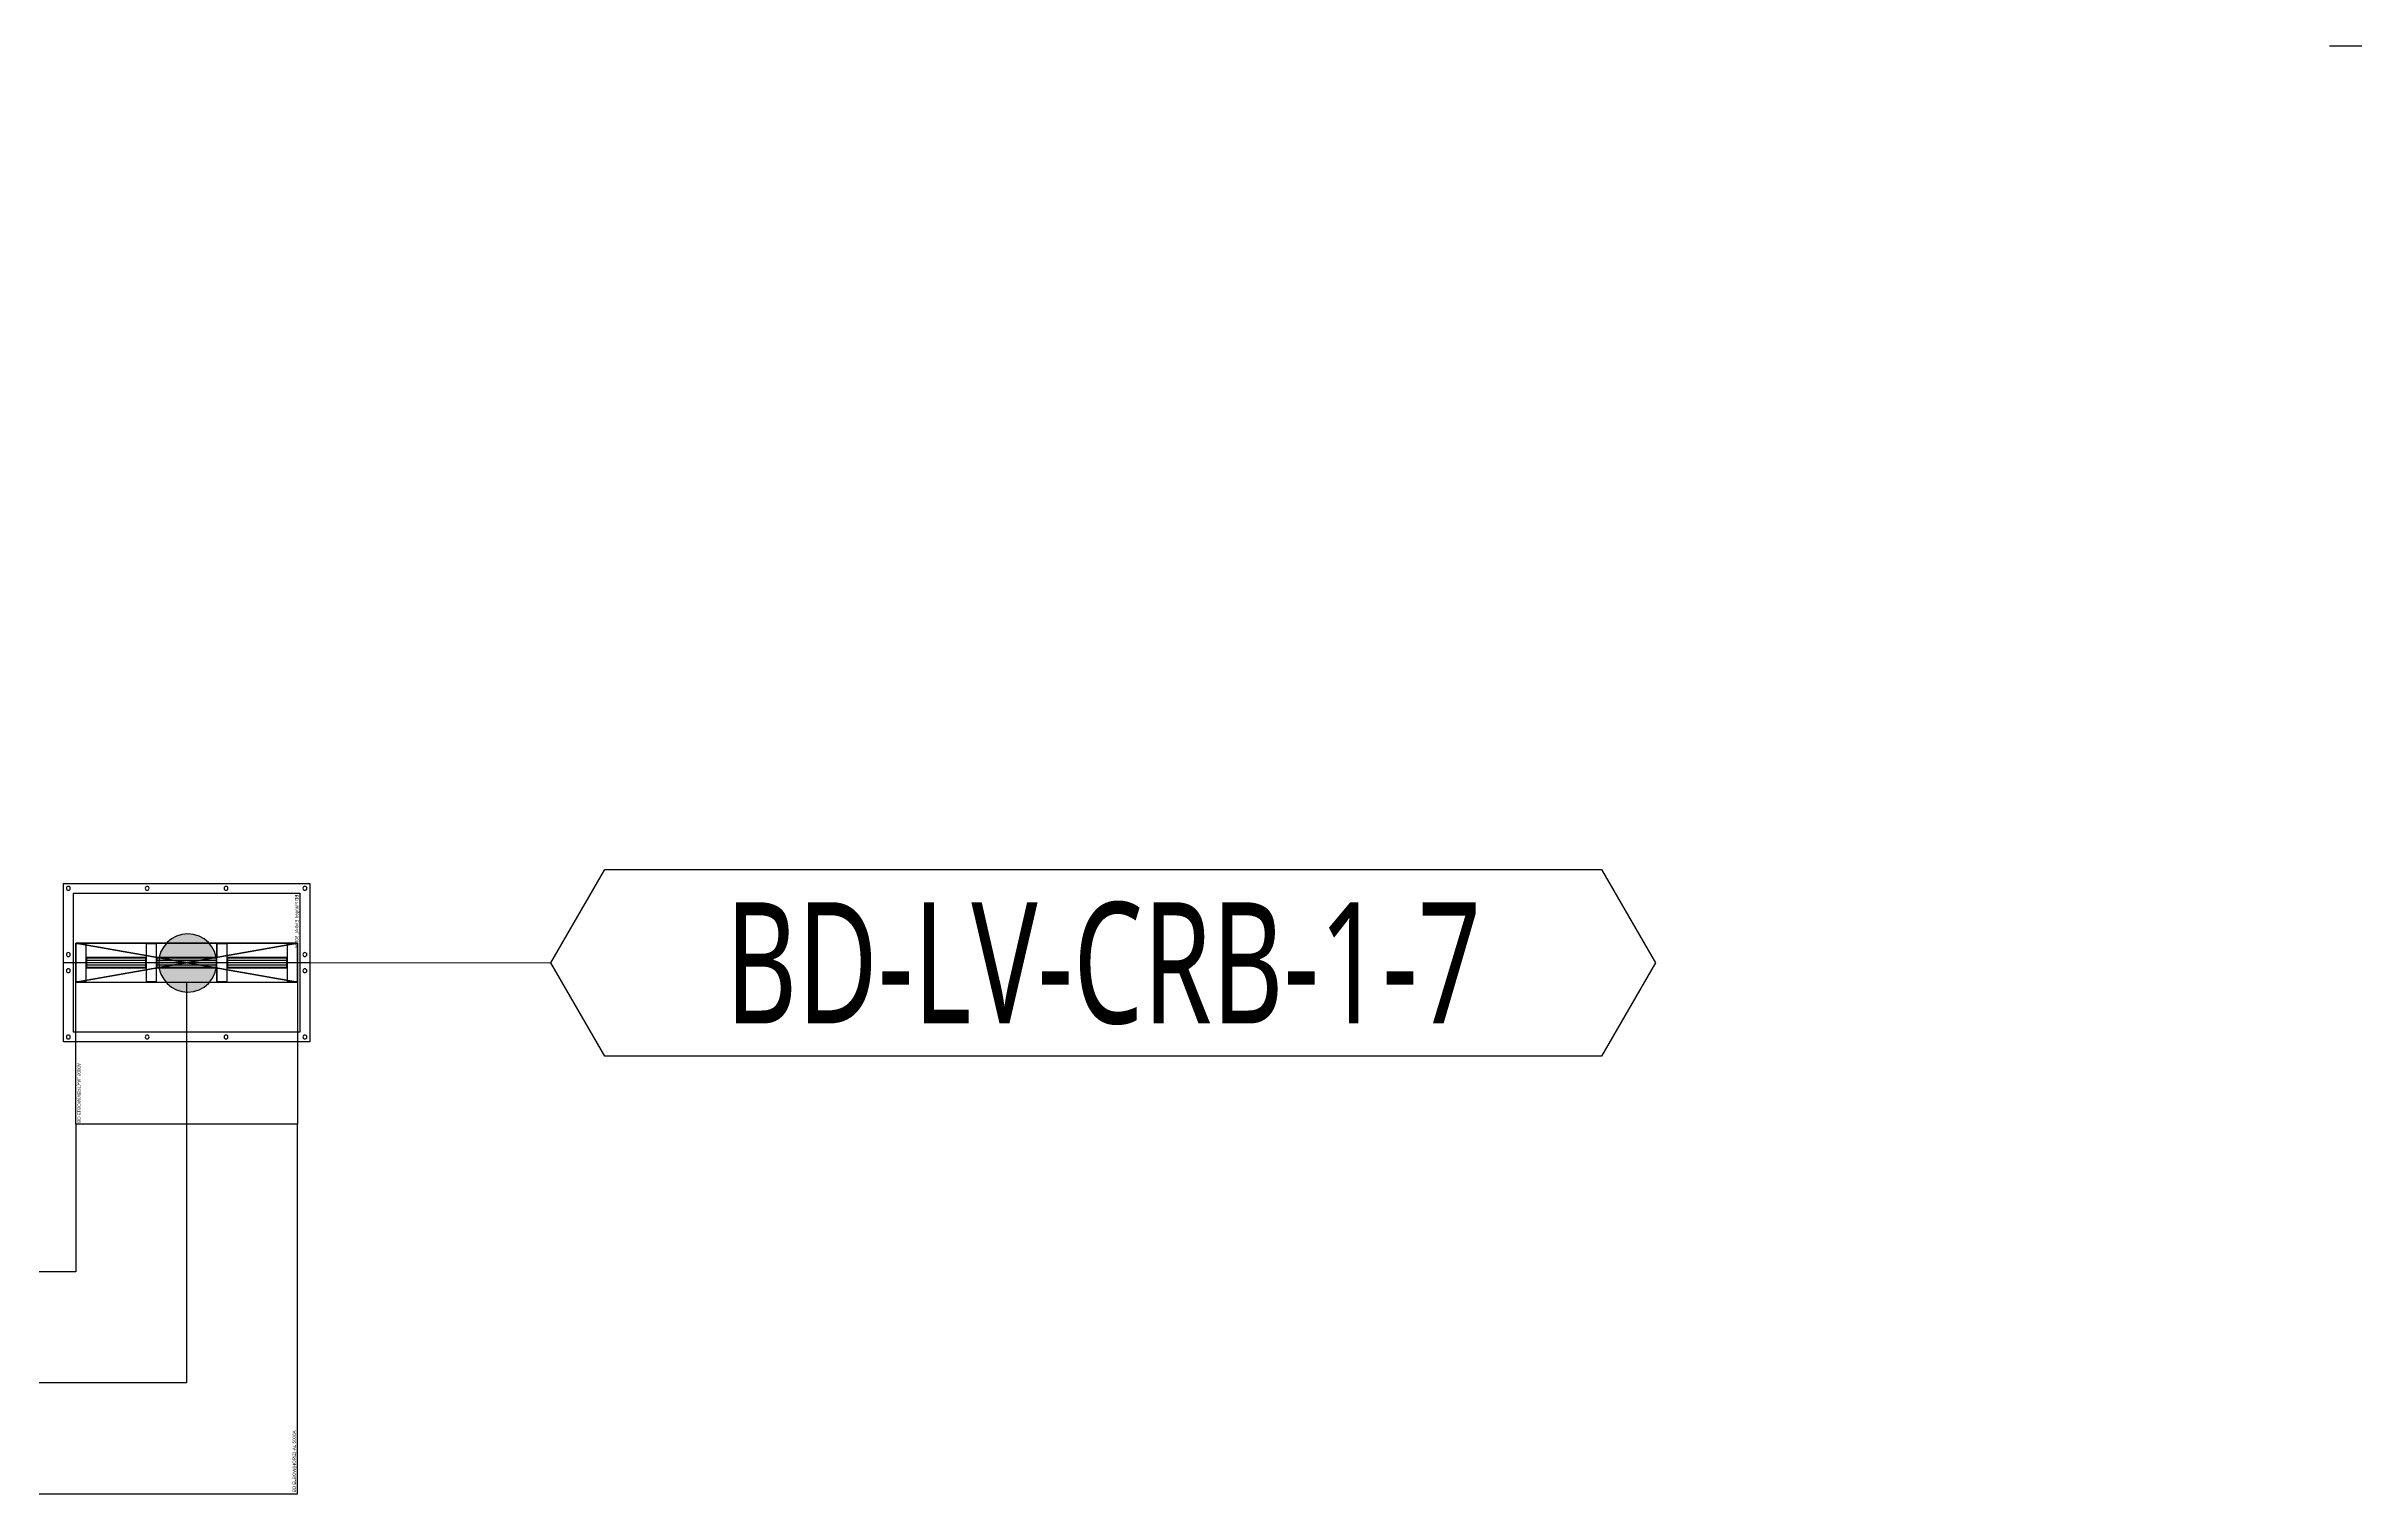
# Model space of a CAD drawing. Header units: millimetres. Extents: x 84228 to 374549, y -351975 to 847575.
# Drawn here: x 138838 to 146004, y 827797 to 832275 of the extents above; entities that cross this region are included whole.
import ezdxf
from ezdxf.enums import TextEntityAlignment as Align

# ---------------------------------------------------------------- set-up
doc = ezdxf.new("R2010")
doc.units = ezdxf.units.MM
doc.header["$LTSCALE"] = 150
for name, color, linetype in [('-----27 Bus Duct_LV_380-220V_UT B', 71, 'Continuous'), ('-----99 Cable Schedule', 2, 'Continuous'), ('A-HAT-MATL', 8, 'Continuous')]:
    doc.layers.add(name, color=color, linetype=linetype)
doc.styles.add('DH', font='malgun.ttf')
doc.styles.add('ELEC', font='Dotum.ttf')

# ---------------------------------------------------------------- blocks, each defined once
blk = doc.blocks.new('*U79')
at = {"color": 0}
blk.add_line((0, 381.5), (0, -381.5), dxfattribs=at)
at = {"color": 1}
for p, q in [((60, 343), (-60, -343)), ((-60, 343), (60, -343))]:
    blk.add_line(p, q, dxfattribs=at)
at = {"color": 0}
for points in [[(-245, -381.5), (245, -381.5), (245, 381.5), (-245, 381.5)], [(-215, -350.5), (215, -350.5), (215, 350.5), (-215, 350.5)]]:
    blk.add_lwpolyline(points, close=True, dxfattribs=at)
at = {"color": 1}
blk.add_lwpolyline([(60, -343), (-60, -343), (-60, 343), (60, 343)], close=True, dxfattribs=at)
for points in [[(-60, 123, -0.4142136), (-58, 125), (-17.2, 125, 0.4142136), (-16.2, 126), (-16.2, 310, 0.4142136), (-17.2, 311), (-58, 311, -0.4142136), (-60, 313), (-60, 343, -0.4142136), (-59, 342), (-59, 313, 0.4142136), (-58, 312), (58, 312, 0.4142136), (59, 313), (59, 342, -0.4142136), (60, 343), (60, 313, -0.4142136), (58, 311), (17.2, 311, 0.4142136), (16.2, 310), (16.2, 126, 0.4142136), (17.2, 125), (58, 125, -0.4142136), (60, 123), (60, 111, -0.4142136), (59, 112), (59, 123, 0.4142136), (58, 124), (-58, 124, 0.4142136), (-59, 123), (-59, 112, -0.4142136), (-60, 111), (-60, 111), (-60, 111), (-60, 111)], [(-15.2, 126), (-15.2, 310, -0.4142136), (-14.2, 311), (14.2, 311, -0.4142136), (15.2, 310), (15.2, 126, -0.4142136), (14.2, 125), (-14.2, 125, -0.4142136)], [(-14.2, 127), (-14.2, 309, -0.4142136), (-13.2, 310), (-8.85, 310, -0.4142136), (-7.85, 309), (-7.85, 127, -0.4142136), (-8.85, 126), (-13.2, 126, -0.4142136)], [(-6.85, 127), (-6.85, 309, -0.4142136), (-5.85, 310), (-1.5, 310, -0.4142136), (-0.5, 309), (-0.5, 127, -0.4142136), (-1.5, 126), (-5.85, 126, -0.4142136)], [(0.5, 127), (0.5, 309, -0.4142136), (1.5, 310), (5.85, 310, -0.4142136), (6.85, 309), (6.85, 127, -0.4142136), (5.85, 126), (1.5, 126, -0.4142136)], [(7.85, 127), (7.85, 309, -0.4142136), (8.85, 310), (13.2, 310, -0.4142136), (14.2, 309), (14.2, 127, -0.4142136), (13.2, 126), (8.85, 126, -0.4142136)], [(-60, -95, -0.4142136), (-58, -93), (-17.2, -93, 0.4142136), (-16.2, -92), (-16.2, 92, 0.4142136), (-17.2, 93), (-58, 93, -0.4142136), (-60, 95), (-60, 109, -0.4142136), (-59, 108), (-59, 95, 0.4142136), (-58, 94), (58, 94, 0.4142136), (59, 95), (59, 108, -0.4142136), (60, 109), (60, 95, -0.4142136), (58, 93), (17.2, 93, 0.4142136), (16.2, 92), (16.2, -92, 0.4142136), (17.2, -93), (58, -93, -0.4142136), (60, -95), (60, -108, -0.4142136), (59, -107), (59, -95, 0.4142136), (58, -94), (-58, -94, 0.4142136), (-59, -95), (-59, -107, -0.4142136), (-60, -108), (-60, -108), (-60, -108), (-60, -108)], [(-15.2, -92), (-15.2, 92, -0.4142136), (-14.2, 93), (14.2, 93, -0.4142136), (15.2, 92), (15.2, -92, -0.4142136), (14.2, -93), (-14.2, -93, -0.4142136)], [(-14.2, -91), (-14.2, 91, -0.4142136), (-13.2, 92), (-8.85, 92, -0.4142136), (-7.85, 91), (-7.85, -91, -0.4142136), (-8.85, -92), (-13.2, -92, -0.4142136)], [(-6.85, -91), (-6.85, 91, -0.4142136), (-5.85, 92), (-1.5, 92, -0.4142136), (-0.5, 91), (-0.5, -91, -0.4142136), (-1.5, -92), (-5.85, -92, -0.4142136)], [(0.5, -91), (0.5, 91, -0.4142136), (1.5, 92), (5.85, 92, -0.4142136), (6.85, 91), (6.85, -91, -0.4142136), (5.85, -92), (1.5, -92, -0.4142136)], [(7.85, -91), (7.85, 91, -0.4142136), (8.85, 92), (13.2, 92, -0.4142136), (14.2, 91), (14.2, -91, -0.4142136), (13.2, -92), (8.85, -92, -0.4142136)], [(-60, -313, -0.4142136), (-58, -311), (-17.2, -311, 0.4142136), (-16.2, -310), (-16.2, -126, 0.4142136), (-17.2, -125), (-58, -125, -0.4142136), (-60, -123), (-60, -110, -0.4142136), (-59, -111), (-59, -123, 0.4142136), (-58, -124), (58, -124, 0.4142136), (59, -123), (59, -111, -0.4142136), (60, -110), (60, -123, -0.4142136), (58, -125), (17.2, -125, 0.4142136), (16.2, -126), (16.2, -310, 0.4142136), (17.2, -311), (58, -311, -0.4142136), (60, -313), (60, -343, -0.4142136), (59, -342), (59, -313, 0.4142136), (58, -312), (-58, -312, 0.4142136), (-59, -313), (-59, -342, -0.4142136), (-60, -343), (-60, -343), (-60, -343), (-60, -343)], [(-15.2, -310), (-15.2, -126, -0.4142136), (-14.2, -125), (14.2, -125, -0.4142136), (15.2, -126), (15.2, -310, -0.4142136), (14.2, -311), (-14.2, -311, -0.4142136)], [(-14.2, -309), (-14.2, -127, -0.4142136), (-13.2, -126), (-8.85, -126, -0.4142136), (-7.85, -127), (-7.85, -309, -0.4142136), (-8.85, -310), (-13.2, -310, -0.4142136)], [(-6.85, -309), (-6.85, -127, -0.4142136), (-5.85, -126), (-1.5, -126, -0.4142136), (-0.5, -127), (-0.5, -309, -0.4142136), (-1.5, -310), (-5.85, -310, -0.4142136)], [(0.5, -309), (0.5, -127, -0.4142136), (1.5, -126), (5.85, -126, -0.4142136), (6.85, -127), (6.85, -309, -0.4142136), (5.85, -310), (1.5, -310, -0.4142136)], [(7.85, -309), (7.85, -127, -0.4142136), (8.85, -126), (13.2, -126, -0.4142136), (14.2, -127), (14.2, -309, -0.4142136), (13.2, -310), (8.85, -310, -0.4142136)]]:
    blk.add_lwpolyline(points, format="xyb", close=True, dxfattribs=at)
at = {"color": 0}
for centre in [(-230, 366), (-25, 366), (25, 366), (230, 366), (-230, 122), (230, 122), (-230, -122), (230, -122), (-230, -366), (-25, -366), (25, -366), (230, -366)]:
    blk.add_circle(centre, 6, dxfattribs=at)
at = {"color": 0, "style": 'ELEC'}
blk.add_text('BD Flanged End-AL 5000A', height=10, dxfattribs=at).set_placement((-210, -340.5), align=Align.MIDDLE_LEFT)
blk = doc.blocks.new('*U69')
at = {"color": 1}
for p, q in [((340, 343), (220, -343)), ((220, 343), (340, -343))]:
    blk.add_line(p, q, dxfattribs=at)
at = {"color": 0}
blk.add_lwpolyline([(-220, -343), (220, -343), (220, 343), (-220, 343)], close=True, dxfattribs=at)
blk.add_lwpolyline([(220, -343), (340, -343), (340, 343), (220, 343)], dxfattribs=at)
at = {"color": 1}
for points in [[(220, 123, -0.4142136), (222, 125), (262.8, 125, 0.4142136), (263.8, 126), (263.8, 310, 0.4142136), (262.8, 311), (222, 311, -0.4142136), (220, 313), (220, 343, -0.4142136), (221, 342), (221, 313, 0.4142136), (222, 312), (338, 312, 0.4142136), (339, 313), (339, 342, -0.4142136), (340, 343), (340, 313, -0.4142136), (338, 311), (297.2, 311, 0.4142136), (296.2, 310), (296.2, 126, 0.4142136), (297.2, 125), (338, 125, -0.4142136), (340, 123), (340, 111, -0.4142136), (339, 112), (339, 123, 0.4142136), (338, 124), (222, 124, 0.4142136), (221, 123), (221, 112, -0.4142136), (220, 111), (220, 111), (220, 111), (220, 111)], [(264.8, 126), (264.8, 310, -0.4142136), (265.8, 311), (294.2, 311, -0.4142136), (295.2, 310), (295.2, 126, -0.4142136), (294.2, 125), (265.8, 125, -0.4142136)], [(265.8, 127), (265.8, 309, -0.4142136), (266.8, 310), (271.15, 310, -0.4142136), (272.15, 309), (272.15, 127, -0.4142136), (271.15, 126), (266.8, 126, -0.4142136)], [(273.15, 127), (273.15, 309, -0.4142136), (274.15, 310), (278.5, 310, -0.4142136), (279.5, 309), (279.5, 127, -0.4142136), (278.5, 126), (274.15, 126, -0.4142136)], [(280.5, 127), (280.5, 309, -0.4142136), (281.5, 310), (285.85, 310, -0.4142136), (286.85, 309), (286.85, 127, -0.4142136), (285.85, 126), (281.5, 126, -0.4142136)], [(287.85, 127), (287.85, 309, -0.4142136), (288.85, 310), (293.2, 310, -0.4142136), (294.2, 309), (294.2, 127, -0.4142136), (293.2, 126), (288.85, 126, -0.4142136)], [(220, -95, -0.4142136), (222, -93), (262.8, -93, 0.4142136), (263.8, -92), (263.8, 92, 0.4142136), (262.8, 93), (222, 93, -0.4142136), (220, 95), (220, 109, -0.4142136), (221, 108), (221, 95, 0.4142136), (222, 94), (338, 94, 0.4142136), (339, 95), (339, 108, -0.4142136), (340, 109), (340, 95, -0.4142136), (338, 93), (297.2, 93, 0.4142136), (296.2, 92), (296.2, -92, 0.4142136), (297.2, -93), (338, -93, -0.4142136), (340, -95), (340, -108, -0.4142136), (339, -107), (339, -95, 0.4142136), (338, -94), (222, -94, 0.4142136), (221, -95), (221, -107, -0.4142136), (220, -108), (220, -108), (220, -108), (220, -108)], [(264.8, -92), (264.8, 92, -0.4142136), (265.8, 93), (294.2, 93, -0.4142136), (295.2, 92), (295.2, -92, -0.4142136), (294.2, -93), (265.8, -93, -0.4142136)], [(265.8, -91), (265.8, 91, -0.4142136), (266.8, 92), (271.15, 92, -0.4142136), (272.15, 91), (272.15, -91, -0.4142136), (271.15, -92), (266.8, -92, -0.4142136)], [(273.15, -91), (273.15, 91, -0.4142136), (274.15, 92), (278.5, 92, -0.4142136), (279.5, 91), (279.5, -91, -0.4142136), (278.5, -92), (274.15, -92, -0.4142136)], [(280.5, -91), (280.5, 91, -0.4142136), (281.5, 92), (285.85, 92, -0.4142136), (286.85, 91), (286.85, -91, -0.4142136), (285.85, -92), (281.5, -92, -0.4142136)], [(287.85, -91), (287.85, 91, -0.4142136), (288.85, 92), (293.2, 92, -0.4142136), (294.2, 91), (294.2, -91, -0.4142136), (293.2, -92), (288.85, -92, -0.4142136)], [(220, -313, -0.4142136), (222, -311), (262.8, -311, 0.4142136), (263.8, -310), (263.8, -126, 0.4142136), (262.8, -125), (222, -125, -0.4142136), (220, -123), (220, -110, -0.4142136), (221, -111), (221, -123, 0.4142136), (222, -124), (338, -124, 0.4142136), (339, -123), (339, -111, -0.4142136), (340, -110), (340, -123, -0.4142136), (338, -125), (297.2, -125, 0.4142136), (296.2, -126), (296.2, -310, 0.4142136), (297.2, -311), (338, -311, -0.4142136), (340, -313), (340, -343, -0.4142136), (339, -342), (339, -313, 0.4142136), (338, -312), (222, -312, 0.4142136), (221, -313), (221, -342, -0.4142136), (220, -343), (220, -343), (220, -343), (220, -343)], [(264.8, -310), (264.8, -126, -0.4142136), (265.8, -125), (294.2, -125, -0.4142136), (295.2, -126), (295.2, -310, -0.4142136), (294.2, -311), (265.8, -311, -0.4142136)], [(265.8, -309), (265.8, -127, -0.4142136), (266.8, -126), (271.15, -126, -0.4142136), (272.15, -127), (272.15, -309, -0.4142136), (271.15, -310), (266.8, -310, -0.4142136)], [(273.15, -309), (273.15, -127, -0.4142136), (274.15, -126), (278.5, -126, -0.4142136), (279.5, -127), (279.5, -309, -0.4142136), (278.5, -310), (274.15, -310, -0.4142136)], [(280.5, -309), (280.5, -127, -0.4142136), (281.5, -126), (285.85, -126, -0.4142136), (286.85, -127), (286.85, -309, -0.4142136), (285.85, -310), (281.5, -310, -0.4142136)], [(287.85, -309), (287.85, -127, -0.4142136), (288.85, -126), (293.2, -126, -0.4142136), (294.2, -127), (294.2, -309, -0.4142136), (293.2, -310), (288.85, -310, -0.4142136)]]:
    blk.add_lwpolyline(points, format="xyb", close=True, dxfattribs=at)
blk.add_lwpolyline([(220, 0), (-220, 0)], dxfattribs=at)
at = {"color": 0, "style": 'ELEC'}
blk.add_text('BD ELBOW(VERT)-AL 5000A', height=10, dxfattribs=at).set_placement((-215, -333), align=Align.MIDDLE_LEFT)
blk = doc.blocks.new('*U74')
at = {"color": 0}
blk.add_lwpolyline([(-343, -343), (800, -343), (800, 343), (343, 343), (343, 800), (-343, 800)], close=True, dxfattribs=at)
at = {"color": 1}
blk.add_lwpolyline([(800, 0), (0, 0), (0, 800)], dxfattribs=at)
at = {"color": 0, "style": 'ELEC'}
blk.add_text('BD ELBOW(HORIZ)-AL 5000A', height=10, dxfattribs=at).set_placement((-338, -333), align=Align.MIDDLE_LEFT)
blk = doc.blocks.new('A$C9a0ab699')
h = blk.add_hatch(color=0)
edge = h.paths.add_edge_path()
edge.add_arc((0, 0), 64, 720, 1080, ccw=False)
at = {"color": 0}
blk.add_circle((0, 0), 64, dxfattribs=at)

msp = doc.modelspace()

# ---------------------------------------------------------------- linework, layer by layer
at = {"layer": '-----99 Cable Schedule', "color": 1}
msp.add_lwpolyline([(143651.4, 829728.3), (143818.1, 829439.5), (143651.4, 829150.8), (140566.4, 829150.8), (140399.6, 829439.5), (140566.4, 829728.3)], close=True, dxfattribs=at)
msp.add_lwpolyline([(139272.1, 829440), (140399.6, 829439.5)], dxfattribs=at)
at = {"layer": 'A-HAT-MATL'}
msp.add_lwpolyline([(146003.6, 832275), (145903.6, 832275)], dxfattribs=at)

# ---------------------------------------------------------------- block references
at = {"layer": '-----27 Bus Duct_LV_380-220V_UT B', "xscale": -1}
for name, p, rotation in [('*U79', (139272.1, 829440), 90), ('*U69', (139272.1, 829160), 270)]:
    msp.add_blockref(name, p, dxfattribs=dict(at, rotation=rotation))
at = {"layer": '-----27 Bus Duct_LV_380-220V_UT B', "rotation": 90}
msp.add_blockref('*U74', (139272.1, 828140), dxfattribs=at)
at = {"layer": '-----99 Cable Schedule', "color": 1, "xscale": -1.40625, "yscale": 1.40625, "zscale": 1.40625, "rotation": 180}
msp.add_blockref('A$C9a0ab699', (139275.7, 829439), dxfattribs=at)

# ---------------------------------------------------------------- texts
at = {"layer": '-----99 Cable Schedule', "color": 2, "style": 'DH', "width": 0.7}
msp.add_text('BD-LV-CRB-1-7', height=375, dxfattribs=at).set_placement((142108.9, 829439.5), align=Align.MIDDLE)

doc.saveas('drawing.dxf')
